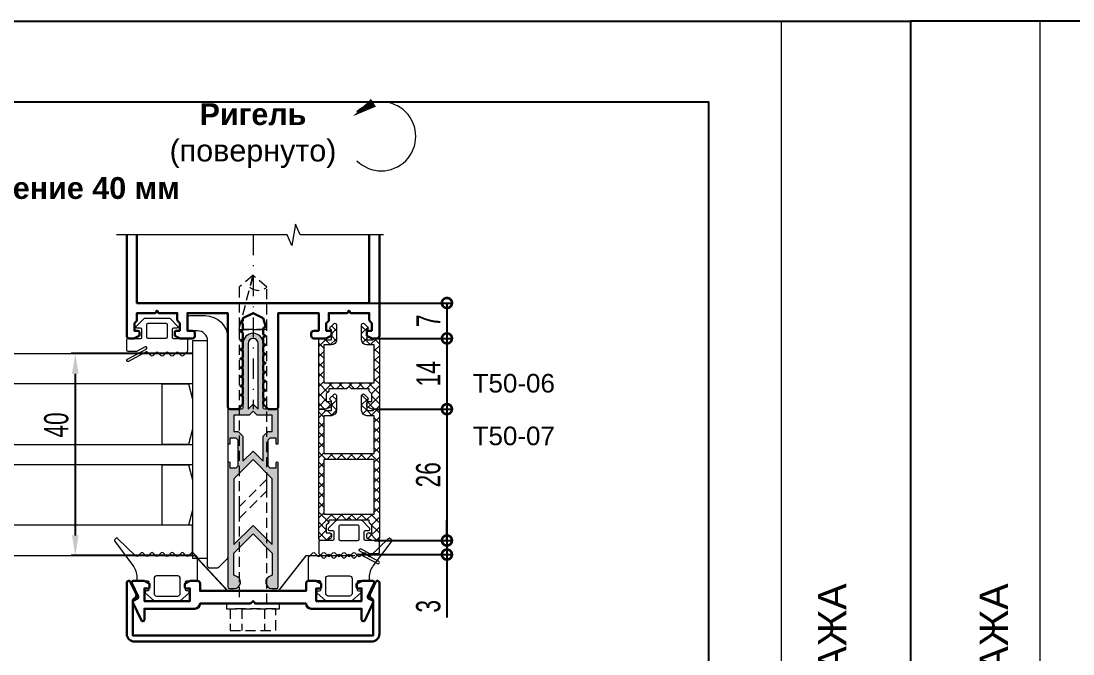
# Model space of a CAD drawing. Extents: x -37 to 8820, y -336 to 478.
# Drawn here: x 5979.9 to 6110.1, y 218.7 to 297 of the extents above; entities that cross this region are included whole.
import ezdxf
from ezdxf.enums import TextEntityAlignment as Align

# ---------------------------------------------------------------- set-up
doc = ezdxf.new("R2010")
doc.units = 0
doc.header["$LTSCALE"] = 5
doc.linetypes.add('DASHDOT', pattern=[1, 0.5, -0.25, 0, -0.25])
doc.linetypes.add('HIDDEN', pattern=[0.375, 0.25, -0.125])
doc.layers.get('0').update_dxf_attribs({"linetype": 'CONTINUOUS', "lineweight": 30})
doc.layers.get('DEFPOINTS').update_dxf_attribs({"linetype": 'CONTINUOUS'})
for name, color, linetype, lineweight in [('1', 6, 'DASHDOT', 13), ('2', 3, 'HIDDEN', 13), ('Dimentions', 5, 'CONTINUOUS', 15), ('Glass', 5, 'CONTINUOUS', 20), ('Ал подклад', 7, 'CONTINUOUS', 20), ('Герлен', 7, 'CONTINUOUS', 60), ('Зигзаг', 1, 'CONTINUOUS', 15), ('Подкладки', 1, 'CONTINUOUS', 20), ('Текстовый', 7, 'CONTINUOUS', 9), ('Уплотнители', 1, 'CONTINUOUS', 20), ('Штриховка', 1, 'CONTINUOUS', 5)]:
    doc.layers.add(name, color=color, linetype=linetype, lineweight=lineweight)
doc.layers.add('Скрытые', color=14, linetype='CONTINUOUS', plot=False)
doc.styles.add('3', font='RUSS.SHX', dxfattribs={"width": 0.7, "height": 3})
doc.styles.add('Каталожный', font='arial.ttf', dxfattribs={"height": 2.5})
doc.styles.add('Фирм', font='arial.ttf', dxfattribs={"height": 3.5})
doc.dimstyles.new('MX1_6', dxfattribs={"dimtxt": 3, "dimasz": 2.5, "dimexe": 0.5, "dimexo": 0, "dimgap": 0.8, "dimtad": 1, "dimlfac": 1.6, "dimdsep": 46, "dimtxsty": '3', "dimcen": 0, "dimclrd": 256, "dimclre": 256, "dimclrt": 256, "dimaunit": 1, "dimadec": 0, "dimazin": 0, "dimtfac": 1, "dimtmove": 0, "dimatfit": 1, "dimfxl": 1, "dimtvp": 1, "dimtolj": 1, "dimtzin": 0, "dimarcsym": 0})

# ---------------------------------------------------------------- blocks, each defined once
blk = doc.blocks.new('*D136')
at = {"layer": 'DEFPOINTS', "color": 0, "linetype": 'Continuous', "transparency": 16777216}
for p in [(6001.15, 255.87), (5986.66, 230.87), (6001.15, 230.87)]:
    blk.add_point(p, dxfattribs=at)
at = {"layer": 'Dimentions', "linetype": 'Continuous', "lineweight": -2, "transparency": 16777216}
for p, q in [((6001.15, 255.87), (5986.16, 255.87)), ((5986.66, 253.37), (5986.66, 233.37)), ((6001.15, 230.87), (5986.16, 230.87))]:
    blk.add_line(p, q, dxfattribs=at)
at = {"layer": 'Dimentions', "linetype": 'Continuous', "transparency": 16777216}
for points in [[(5986.25, 253.37), (5987.08, 253.37), (5986.66, 255.87)], [(5986.25, 233.37), (5987.08, 233.37), (5986.66, 230.87)]]:
    blk.add_solid(points, dxfattribs=at)
at = {"layer": 'Dimentions', "linetype": 'Continuous', "transparency": 16777216, "insert": (5984.32, 247.03), "char_height": 3, "attachment_point": 5, "rotation": 90, "style": '3'}
blk.add_mtext('\\A1;40', dxfattribs=at)
blk = doc.blocks.new('_DotSmall')
at = {"color": 0, "linetype": 'ByBlock', "const_width": 0.5}
blk.add_lwpolyline([(-0.0625, 0, 1), (0.0625, 0, 1)], format="xyb", close=True, dxfattribs=at)
blk = doc.blocks.new('*D150')
at = {"layer": 'DEFPOINTS', "color": 0, "linetype": 'Continuous', "transparency": 16777216}
for p in [(6023.97, 232.74), (6021.47, 231), (6032.64, 231)]:
    blk.add_point(p, dxfattribs=at)
at = {"layer": 'Dimentions', "linetype": 'Continuous', "lineweight": -2, "transparency": 16777216}
for p, q in [((6032.64, 232.74), (6032.64, 235.24)), ((6023.97, 232.74), (6033.14, 232.74)), ((6032.64, 232.74), (6032.64, 231)), ((6021.47, 231), (6033.14, 231)), ((6032.64, 231), (6032.64, 223.2))]:
    blk.add_line(p, q, dxfattribs=at)
at = {"layer": 'Dimentions', "linetype": 'Continuous', "lineweight": -2, "transparency": 16777216, "xscale": 2.5, "yscale": 2.5, "zscale": 2.5}
for p, rotation in [((6032.64, 232.74), 270), ((6032.64, 231), 90)]:
    blk.add_blockref('_DotSmall', p, dxfattribs=dict(at, rotation=rotation))
at = {"layer": 'Dimentions', "linetype": 'Continuous', "transparency": 16777216, "insert": (6030.34, 224.6), "char_height": 3, "attachment_point": 5, "rotation": 90, "style": '3'}
blk.add_mtext('\\A1;3', dxfattribs=at)
blk = doc.blocks.new('*D151')
at = {"layer": 'DEFPOINTS', "color": 0, "linetype": 'Continuous', "transparency": 16777216}
for p in [(6023.03, 262.12), (6023.72, 257.74), (6032.64, 257.74)]:
    blk.add_point(p, dxfattribs=at)
at = {"layer": 'Dimentions', "linetype": 'Continuous', "lineweight": -2, "transparency": 16777216}
for p, q in [((6023.03, 262.12), (6033.14, 262.12)), ((6032.64, 262.12), (6032.64, 257.74)), ((6023.72, 257.74), (6033.14, 257.74))]:
    blk.add_line(p, q, dxfattribs=at)
at = {"layer": 'Dimentions', "linetype": 'Continuous', "lineweight": -2, "transparency": 16777216, "xscale": 2.5, "yscale": 2.5, "zscale": 2.5}
for p, rotation in [((6032.64, 262.12), 90), ((6032.64, 257.74), 270)]:
    blk.add_blockref('_DotSmall', p, dxfattribs=dict(at, rotation=rotation))
at = {"layer": 'Dimentions', "linetype": 'Continuous', "transparency": 16777216, "insert": (6030.34, 259.93), "char_height": 3, "attachment_point": 5, "rotation": 90, "style": '3'}
blk.add_mtext('\\A1;7', dxfattribs=at)
blk = doc.blocks.new('*D995')
at = {"layer": 'DEFPOINTS', "color": 0, "linetype": 'Continuous', "transparency": 16777216}
for p in [(6024, 257.74), (6024, 248.99), (6032.64, 248.99)]:
    blk.add_point(p, dxfattribs=at)
at = {"layer": 'Dimentions', "linetype": 'Continuous', "lineweight": -2, "transparency": 16777216}
for p, q in [((6024, 257.74), (6033.14, 257.74)), ((6032.64, 257.74), (6032.64, 248.99)), ((6024, 248.99), (6033.14, 248.99))]:
    blk.add_line(p, q, dxfattribs=at)
at = {"layer": 'Dimentions', "linetype": 'Continuous', "lineweight": -2, "transparency": 16777216, "xscale": 2.5, "yscale": 2.5, "zscale": 2.5}
for p, rotation in [((6032.64, 257.74), 90), ((6032.64, 248.99), 270)]:
    blk.add_blockref('_DotSmall', p, dxfattribs=dict(at, rotation=rotation))
at = {"layer": 'Dimentions', "linetype": 'Continuous', "transparency": 16777216, "insert": (6030.34, 253.37), "char_height": 3, "attachment_point": 5, "rotation": 90, "style": '3'}
blk.add_mtext('\\A1;14', dxfattribs=at)
blk = doc.blocks.new('*D996')
at = {"layer": 'DEFPOINTS', "color": 0, "linetype": 'Continuous', "transparency": 16777216}
for p in [(6024.09, 248.99), (6023.68, 232.74), (6032.64, 232.74)]:
    blk.add_point(p, dxfattribs=at)
at = {"layer": 'Dimentions', "linetype": 'Continuous', "lineweight": -2, "transparency": 16777216}
for p, q in [((6024.09, 248.99), (6033.14, 248.99)), ((6032.64, 248.99), (6032.64, 232.74)), ((6023.68, 232.74), (6033.14, 232.74))]:
    blk.add_line(p, q, dxfattribs=at)
at = {"layer": 'Dimentions', "linetype": 'Continuous', "lineweight": -2, "transparency": 16777216, "xscale": 2.5, "yscale": 2.5, "zscale": 2.5}
for p, rotation in [((6032.64, 248.99), 90), ((6032.64, 232.74), 270)]:
    blk.add_blockref('_DotSmall', p, dxfattribs=dict(at, rotation=rotation))
at = {"layer": 'Dimentions', "linetype": 'Continuous', "transparency": 16777216, "insert": (6030.34, 240.87), "char_height": 3, "attachment_point": 5, "rotation": 90, "style": '3'}
blk.add_mtext('\\A1;26', dxfattribs=at)

msp = doc.modelspace()

# ---------------------------------------------------------------- hatches: boundary and pattern name
at = {"layer": 'Штриховка', "lineweight": 5}
h = msp.add_hatch(dxfattribs=at)
h.set_pattern_fill('ANSI37', color=256, scale=7, style=0)
h.set_pattern_definition([(45, (8413.8997, 7389.5278), (-0.61871843, 0.61871843), []), (135, (8413.8997, 7389.5278), (-0.61871843, -0.61871843), [])])
edge = h.paths.add_edge_path()
edge.add_line((6020.5289, 251.8054), (6020.2713, 251.5478))
edge.add_arc((6020.1387, 251.6804), 0.1875, 270, 315, ccw=False)
edge.add_line((6020.1387, 251.4929), (6018.0289, 251.4929))
edge.add_line((6018.0289, 251.4929), (6018.0289, 251.2581))
edge.add_arc((6017.8414, 251.2581), 0.1875, -45, 0, ccw=False)
edge.add_line((6017.974, 251.1255), (6017.7164, 250.8679))
edge.add_line((6017.7164, 250.8679), (6017.7164, 249.9304))
edge.add_line((6017.7164, 249.9304), (6018.1539, 249.9304))
edge.add_arc((6018.1539, 249.7429), 0.1875, 0, 90, ccw=False)
edge.add_line((6018.3414, 249.7429), (6018.3414, 249.4213))
edge.add_arc((6018.1539, 249.4213), 0.1875, 296.565051, 360, ccw=False)
edge.add_line((6018.2377, 249.2536), (6017.756, 249.0127))
edge.add_arc((6017.6721, 249.1804), 0.1875, 270, 296.565051, ccw=False)
edge.add_line((6017.6721, 248.9929), (6016.7789, 248.9929))
edge.add_line((6016.7789, 248.9929), (6016.7789, 257.7429))
edge.add_line((6016.7789, 257.7429), (6017.3414, 257.7429))
edge.add_arc((6017.3414, 257.5554), 0.1875, 0, 90, ccw=False)
edge.add_line((6017.5289, 257.5554), (6018.3414, 257.5554))
edge.add_line((6018.3414, 257.5554), (6018.3414, 258.7429))
edge.add_line((6018.3414, 258.7429), (6018.2088, 258.8755))
edge.add_arc((6018.3414, 259.0081), 0.1875, 135, 225, ccw=False)
edge.add_line((6018.2088, 259.1407), (6018.628, 259.5599))
edge.add_arc((6018.7682, 259.4197), 0.1982, 0, 135, ccw=False)
edge.add_line((6018.9664, 259.4197), (6018.9664, 257.5554))
edge.add_arc((6018.3414, 257.5554), 0.625, -90, 0, ccw=False)
edge.add_line((6018.3414, 256.9304), (6017.4039, 256.9304))
edge.add_line((6017.4039, 256.9304), (6017.4039, 252.2429))
edge.add_line((6017.4039, 252.2429), (6023.6539, 252.2429))
edge.add_line((6023.6539, 252.2429), (6023.6539, 256.9304))
edge.add_line((6023.6539, 256.9304), (6022.7164, 256.9304))
edge.add_arc((6022.7164, 257.5554), 0.625, 180, 270, ccw=False)
edge.add_line((6022.0914, 257.5554), (6022.0914, 259.4197))
edge.add_arc((6022.2896, 259.4197), 0.1982, 45, 180, ccw=False)
edge.add_line((6022.4298, 259.5599), (6022.849, 259.1407))
edge.add_arc((6022.7164, 259.0081), 0.1875, -45, 45, ccw=False)
edge.add_line((6022.849, 258.8755), (6022.7164, 258.7429))
edge.add_line((6022.7164, 258.7429), (6022.7164, 257.5554))
edge.add_line((6022.7164, 257.5554), (6023.5289, 257.5554))
edge.add_arc((6023.7164, 257.5554), 0.1875, 90, 180, ccw=False)
edge.add_line((6023.7164, 257.7429), (6024.2789, 257.7429))
edge.add_line((6024.2789, 257.7429), (6024.2789, 248.9929))
edge.add_line((6024.2789, 248.9929), (6023.3857, 248.9929))
edge.add_arc((6023.3857, 249.1804), 0.1875, 243.434949, 270, ccw=False)
edge.add_line((6023.3018, 249.0127), (6022.82, 249.2536))
edge.add_arc((6022.9039, 249.4213), 0.1875, 180, 243.434949, ccw=False)
edge.add_line((6022.7164, 249.4213), (6022.7164, 249.7429))
edge.add_arc((6022.9039, 249.7429), 0.1875, 90, 180, ccw=False)
edge.add_line((6022.9039, 249.9304), (6023.3414, 249.9304))
edge.add_line((6023.3414, 249.9304), (6023.3414, 250.8679))
edge.add_line((6023.3414, 250.8679), (6023.0838, 251.1255))
edge.add_arc((6023.2164, 251.2581), 0.1875, 180, 225, ccw=False)
edge.add_line((6023.0289, 251.2581), (6023.0289, 251.4929))
edge.add_line((6023.0289, 251.4929), (6020.9191, 251.4929))
edge.add_arc((6020.9191, 251.6804), 0.1875, 225, 270, ccw=False)
edge.add_line((6020.7865, 251.5478), (6020.5289, 251.8054))
at = {"layer": 'Штриховка'}
h = msp.add_hatch(color=256, dxfattribs=at)
h.paths.add_polyline_path([(6006.2789, 232.2411), (6008.6539, 234.6161), (6011.0289, 232.2411), (6011.0289, 240.3661), (6008.6539, 242.7411), (6006.2789, 240.3661)], flags=16)
edge = h.paths.add_edge_path()
edge.add_arc((6005.6539, 244.8054), 0.125, 180, 270)
edge.add_line((6005.6539, 244.6804), (6005.7164, 244.6804))
edge.add_arc((6005.7164, 244.8054), 0.125, 270, 360)
edge.add_line((6005.8414, 244.8054), (6005.8414, 245.4304))
edge.add_line((6005.8414, 245.4304), (6006.5326, 245.4304))
edge.add_line((6006.5326, 245.4304), (6006.7789, 245.1841))
edge.add_line((6006.7789, 245.1841), (6006.7789, 241.9267))
edge.add_line((6006.7789, 241.9267), (6006.5326, 241.6804))
edge.add_line((6006.5326, 241.6804), (6005.8414, 241.6804))
edge.add_line((6005.8414, 241.6804), (6005.8414, 242.3054))
edge.add_arc((6005.7164, 242.3054), 0.125, 0, 90)
edge.add_line((6005.7164, 242.4304), (6005.6539, 242.4304))
edge.add_arc((6005.6539, 242.3054), 0.125, 90, 180)
edge.add_line((6005.5289, 242.3054), (6005.5289, 226.9929))
edge.add_arc((6005.7164, 226.9929), 0.1875, 180, 270)
edge.add_line((6005.7164, 226.8054), (6006.3101, 226.8054))
edge.add_arc((6006.3101, 227.5867), 0.7812, 270, 440.718201)
edge.add_arc((6006.4664, 228.5427), 0.1875, 180, 260.718201, ccw=False)
edge.add_line((6006.2789, 228.5427), (6006.2789, 231.1804))
edge.add_line((6006.2789, 231.1804), (6008.6539, 233.5554))
edge.add_line((6008.6539, 233.5554), (6011.0289, 231.1804))
edge.add_line((6011.0289, 231.1804), (6011.0289, 228.5427))
edge.add_arc((6010.8414, 228.5427), 0.1875, -80.718201, 0, ccw=False)
edge.add_arc((6010.9976, 227.5867), 0.7812, 99.281799, 270)
edge.add_line((6010.9976, 226.8054), (6011.5914, 226.8054))
edge.add_arc((6011.5914, 226.9929), 0.1875, 270, 360)
edge.add_line((6011.7789, 226.9929), (6011.7789, 242.3054))
edge.add_arc((6011.6539, 242.3054), 0.125, 0, 90)
edge.add_line((6011.6539, 242.4304), (6011.5914, 242.4304))
edge.add_arc((6011.5914, 242.3054), 0.125, 90, 180)
edge.add_line((6011.4664, 242.3054), (6011.4664, 241.6804))
edge.add_line((6011.4664, 241.6804), (6010.7752, 241.6804))
edge.add_line((6010.7752, 241.6804), (6010.5289, 241.9267))
edge.add_line((6010.5289, 241.9267), (6010.5289, 245.1841))
edge.add_line((6010.5289, 245.1841), (6010.7752, 245.4304))
edge.add_line((6010.7752, 245.4304), (6011.4664, 245.4304))
edge.add_line((6011.4664, 245.4304), (6011.4664, 244.8054))
edge.add_arc((6011.5914, 244.8054), 0.125, 180, 270)
edge.add_line((6011.5914, 244.6804), (6011.6539, 244.6804))
edge.add_arc((6011.6539, 244.8054), 0.125, 270, 360)
edge.add_line((6011.7789, 244.8054), (6011.7789, 248.8054))
edge.add_arc((6011.5914, 248.8054), 0.1875, 0, 90)
edge.add_line((6011.5914, 248.9929), (6010.0914, 248.9929))
edge.add_arc((6010.0914, 249.1804), 0.1875, 180, 270, ccw=False)
edge.add_line((6009.9039, 249.1804), (6009.9039, 253.2429))
edge.add_arc((6009.9039, 253.3679), 0.125, 270, 450)
edge.add_line((6009.9039, 253.4929), (6009.9039, 257.1179))
edge.add_arc((6008.6539, 257.1179), 1.25, 0, 180)
edge.add_line((6007.4039, 257.1179), (6007.4039, 253.4929))
edge.add_arc((6007.4039, 253.3679), 0.125, 90, 270)
edge.add_line((6007.4039, 253.2429), (6007.4039, 249.1804))
edge.add_arc((6007.2164, 249.1804), 0.1875, -90, 0, ccw=False)
edge.add_line((6007.2164, 248.9929), (6005.7164, 248.9929))
edge.add_arc((6005.7164, 248.8054), 0.1875, 90, 180)
edge.add_line((6005.5289, 248.8054), (6005.5289, 244.8054))
edge = h.paths.add_edge_path(flags=16)
edge.add_line((6006.2789, 248.2429), (6006.2789, 246.2429))
edge.add_line((6006.2789, 246.2429), (6006.7031, 246.2429))
edge.add_arc((6006.7031, 246.0554), 0.1875, 45, 90, ccw=False)
edge.add_line((6006.8356, 246.188), (6007.349, 245.6747))
edge.add_arc((6007.2164, 245.5421), 0.1875, 0, 45, ccw=False)
edge.add_line((6007.4039, 245.5421), (6007.4039, 242.5517))
edge.add_line((6007.4039, 242.5517), (6008.6539, 243.8017))
edge.add_line((6008.6539, 243.8017), (6009.9039, 242.5517))
edge.add_line((6009.9039, 242.5517), (6009.9039, 245.5421))
edge.add_arc((6010.0914, 245.5421), 0.1875, 135, 180, ccw=False)
edge.add_line((6009.9588, 245.6747), (6010.4721, 246.188))
edge.add_arc((6010.6047, 246.0554), 0.1875, 90, 135, ccw=False)
edge.add_line((6010.6047, 246.2429), (6011.0289, 246.2429))
edge.add_line((6011.0289, 246.2429), (6011.0289, 248.2429))
edge.add_line((6011.0289, 248.2429), (6009.145, 248.2429))
edge.add_line((6009.145, 248.2429), (6008.6539, 248.734))
edge.add_line((6008.6539, 248.734), (6008.1628, 248.2429))
edge.add_line((6008.1628, 248.2429), (6006.2789, 248.2429))
edge = h.paths.add_edge_path(flags=16)
edge.add_line((6008.6539, 249.6179), (6009.2789, 248.9929))
edge.add_line((6009.2789, 248.9929), (6009.2789, 257.1179))
edge.add_arc((6008.6539, 257.1179), 0.625, 0, 180)
edge.add_line((6008.0289, 257.1179), (6008.0289, 248.9929))
edge.add_line((6008.0289, 248.9929), (6008.6539, 249.6179))
at = {"layer": 'Штриховка', "lineweight": 5}
h = msp.add_hatch(dxfattribs=at)
h.set_pattern_fill('ANSI37', color=256, scale=7, style=0)
h.set_pattern_definition([(45, (8391.1472, 7372.8099), (-0.61871843, 0.61871843), []), (135, (8391.1472, 7372.8099), (-0.61871843, -0.61871843), [])])
h.paths.add_polyline_path([(6023.6539, 242.7429), (6017.4039, 242.7429), (6017.4039, 235.9929), (6023.6539, 235.9929)], flags=16)
edge = h.paths.add_edge_path()
edge.add_line((6023.6539, 243.4929), (6023.6539, 248.1804))
edge.add_line((6023.6539, 248.1804), (6022.7164, 248.1804))
edge.add_arc((6022.7164, 248.8054), 0.625, 180, 270, ccw=False)
edge.add_line((6022.0914, 248.8054), (6022.0914, 250.6697))
edge.add_arc((6022.2896, 250.6697), 0.1982, 45, 180, ccw=False)
edge.add_line((6022.4298, 250.8099), (6022.849, 250.3907))
edge.add_arc((6022.7164, 250.2581), 0.1875, -45, 45, ccw=False)
edge.add_line((6022.849, 250.1255), (6022.7164, 249.9929))
edge.add_line((6022.7164, 249.9929), (6022.7164, 248.8054))
edge.add_line((6022.7164, 248.8054), (6023.5289, 248.8054))
edge.add_arc((6023.7164, 248.8054), 0.1875, 90, 180, ccw=False)
edge.add_line((6023.7164, 248.9929), (6024.0914, 248.9929))
edge.add_arc((6024.0914, 248.8054), 0.1875, 0, 90, ccw=False)
edge.add_line((6024.2789, 248.8054), (6024.2789, 233.0554))
edge.add_arc((6023.9664, 233.0554), 0.3125, -90, 0, ccw=False)
edge.add_line((6023.9664, 232.7429), (6023.3857, 232.7429))
edge.add_arc((6023.3857, 232.9304), 0.1875, 243.434949, 270, ccw=False)
edge.add_line((6023.3018, 232.7627), (6022.82, 233.0036))
edge.add_arc((6022.9039, 233.1713), 0.1875, 180, 243.434949, ccw=False)
edge.add_line((6022.7164, 233.1713), (6022.7164, 233.4929))
edge.add_arc((6022.9039, 233.4929), 0.1875, 90, 180, ccw=False)
edge.add_line((6022.9039, 233.6804), (6023.3414, 233.6804))
edge.add_line((6023.3414, 233.6804), (6023.3414, 234.6179))
edge.add_line((6023.3414, 234.6179), (6023.0838, 234.8755))
edge.add_arc((6023.2164, 235.0081), 0.1875, 180, 225, ccw=False)
edge.add_line((6023.0289, 235.0081), (6023.0289, 235.2429))
edge.add_line((6023.0289, 235.2429), (6020.9191, 235.2429))
edge.add_arc((6020.9191, 235.4304), 0.1875, 225, 270, ccw=False)
edge.add_line((6020.7865, 235.2978), (6020.5289, 235.5554))
edge.add_line((6020.5289, 235.5554), (6020.2713, 235.2978))
edge.add_arc((6020.1387, 235.4304), 0.1875, 270, 315, ccw=False)
edge.add_line((6020.1387, 235.2429), (6018.0289, 235.2429))
edge.add_line((6018.0289, 235.2429), (6018.0289, 235.0081))
edge.add_arc((6017.8414, 235.0081), 0.1875, -45, 0, ccw=False)
edge.add_line((6017.974, 234.8755), (6017.7164, 234.6179))
edge.add_line((6017.7164, 234.6179), (6017.7164, 233.6804))
edge.add_line((6017.7164, 233.6804), (6018.1539, 233.6804))
edge.add_arc((6018.1539, 233.4929), 0.1875, 0, 90, ccw=False)
edge.add_line((6018.3414, 233.4929), (6018.3414, 233.1713))
edge.add_arc((6018.1539, 233.1713), 0.1875, -63.434949, 0, ccw=False)
edge.add_line((6018.2377, 233.0036), (6017.756, 232.7627))
edge.add_arc((6017.6721, 232.9304), 0.1875, 270, 296.565051, ccw=False)
edge.add_line((6017.6721, 232.7429), (6017.0914, 232.7429))
edge.add_arc((6017.0914, 233.0554), 0.3125, 180, 270, ccw=False)
edge.add_line((6016.7789, 233.0554), (6016.7789, 248.8054))
edge.add_arc((6016.9664, 248.8054), 0.1875, 90, 180, ccw=False)
edge.add_line((6016.9664, 248.9929), (6017.3414, 248.9929))
edge.add_arc((6017.3414, 248.8054), 0.1875, 0, 90, ccw=False)
edge.add_line((6017.5289, 248.8054), (6018.3414, 248.8054))
edge.add_line((6018.3414, 248.8054), (6018.3414, 249.9929))
edge.add_line((6018.3414, 249.9929), (6018.2088, 250.1255))
edge.add_arc((6018.3414, 250.2581), 0.1875, 135, 225, ccw=False)
edge.add_line((6018.2088, 250.3907), (6018.628, 250.8099))
edge.add_arc((6018.7682, 250.6697), 0.1982, 0, 135, ccw=False)
edge.add_line((6018.9664, 250.6697), (6018.9664, 248.8054))
edge.add_arc((6018.3414, 248.8054), 0.625, -90, 0, ccw=False)
edge.add_line((6018.3414, 248.1804), (6017.4039, 248.1804))
edge.add_line((6017.4039, 248.1804), (6017.4039, 243.4929))
edge.add_line((6017.4039, 243.4929), (6023.6539, 243.4929))

# ---------------------------------------------------------------- linework, layer by layer
msp.add_lwpolyline([(6024.2789, 270.545), (6024.2789, 258.0554, -0.41421356), (6023.9664, 257.7429), (6023.3857, 257.7429, -0.11643382), (6023.3018, 257.7627), (6022.82, 258.0036, -0.28407904), (6022.7164, 258.1713), (6022.7164, 258.4929, -0.41421356), (6022.9039, 258.6804), (6023.3414, 258.6804), (6023.3414, 259.6179), (6023.0838, 259.8755, -0.19891237), (6023.0289, 260.0081), (6023.0289, 260.8679), (6020.801, 260.8679, -0.28407904), (6020.6333, 260.9716), (6020.5289, 261.1804), (6020.4245, 260.9716, -0.28407904), (6020.2568, 260.8679), (6018.0289, 260.8679), (6018.0289, 260.0081, -0.19891237), (6017.974, 259.8755), (6017.7164, 259.6179), (6017.7164, 258.6804), (6018.1539, 258.6804, -0.41421356), (6018.3414, 258.4929), (6018.3414, 258.1713, -0.28407904), (6018.2377, 258.0036), (6017.756, 257.7627, -0.11643382), (6017.6721, 257.7429), (6016.1539, 257.7429, -0.41421356), (6015.8414, 258.0554), (6015.8414, 258.3679, -0.41421356), (6016.1539, 258.6804), (6016.7789, 258.6804), (6016.7789, 260.8679), (6011.7789, 260.8679), (6011.7789, 249.3054, -0.41421356), (6011.4664, 248.9929), (6010.6066, 248.9929, -0.19891237), (6010.474, 249.0478), (6009.9588, 249.563, -0.19891237), (6009.9039, 249.6956), (6009.9039, 249.9083, -0.28407904), (6010.0075, 250.076), (6010.2164, 250.1804), (6010.0075, 250.2849, -0.28407904), (6009.9039, 250.4526), (6009.9039, 251.0333, -0.28407904), (6010.0075, 251.201), (6010.2164, 251.3054), (6010.0075, 251.4099, -0.28407904), (6009.9039, 251.5776), (6009.9039, 252.1583, -0.28407904), (6010.0075, 252.326), (6010.2164, 252.4304), (6010.0075, 252.5349, -0.28407904), (6009.9039, 252.7026), (6009.9039, 253.2833, -0.28407904), (6010.0075, 253.451), (6010.2164, 253.5554), (6010.0075, 253.6599, -0.28407904), (6009.9039, 253.8276), (6009.9039, 254.4083, -0.28407904), (6010.0075, 254.576), (6010.2164, 254.6804), (6010.0075, 254.7849, -0.28407904), (6009.9039, 254.9526), (6009.9039, 255.5333, -0.28407904), (6010.0075, 255.701), (6010.2164, 255.8054), (6010.0075, 255.9099, -0.28407904), (6009.9039, 256.0776), (6009.9039, 256.6583, -0.28407904), (6010.0075, 256.826), (6010.2164, 256.9304), (6010.0075, 257.0349, -0.28407904), (6009.9039, 257.2026), (6009.9039, 257.7833, -0.28407904), (6010.0075, 257.951), (6010.2164, 258.0554), (6010.0075, 258.1599, -0.28407904), (6009.9039, 258.3276), (6009.9039, 258.9083, -0.28407904), (6010.0075, 259.076), (6010.2164, 259.1804), (6009.9039, 260.2429), (6008.6539, 260.8679), (6007.4039, 260.2429), (6007.4039, 260.0151, -0.28407904), (6007.3002, 259.8474), (6007.0914, 259.7429), (6007.3002, 259.6385, -0.28407904), (6007.4039, 259.4708), (6007.4039, 258.8901, -0.28407904), (6007.3002, 258.7224), (6007.0914, 258.6179), (6007.3002, 258.5135, -0.28407904), (6007.4039, 258.3458), (6007.4039, 257.7651, -0.28407904), (6007.3002, 257.5974), (6007.0914, 257.4929), (6007.3002, 257.3885, -0.28407904), (6007.4039, 257.2208), (6007.4039, 256.6401, -0.28407904), (6007.3002, 256.4724), (6007.0914, 256.3679), (6007.3002, 256.2635, -0.28407904), (6007.4039, 256.0958), (6007.4039, 255.5151, -0.28407904), (6007.3002, 255.3474), (6007.0914, 255.2429), (6007.3002, 255.1385, -0.28407904), (6007.4039, 254.9708), (6007.4039, 254.3901, -0.28407904), (6007.3002, 254.2224), (6007.0914, 254.1179), (6007.3002, 254.0135, -0.28407904), (6007.4039, 253.8458), (6007.4039, 253.2651, -0.28407904), (6007.3002, 253.0974), (6007.0914, 252.9929), (6007.3002, 252.8885, -0.28407904), (6007.4039, 252.7208), (6007.4039, 252.1401, -0.28407904), (6007.3002, 251.9724), (6007.0914, 251.8679), (6007.3002, 251.7635, -0.28407904), (6007.4039, 251.5958), (6007.4039, 251.0151, -0.28407904), (6007.3002, 250.8474), (6007.0914, 250.7429), (6007.3002, 250.6385, -0.28407904), (6007.4039, 250.4708), (6007.4039, 249.6956, -0.19891237), (6007.349, 249.563), (6006.8338, 249.0478, -0.19891237), (6006.7012, 248.9929), (6005.8414, 248.9929, -0.41421356), (6005.5289, 249.3054), (6005.5289, 260.8679), (6000.5289, 260.8679), (6000.5289, 258.6804), (6001.1539, 258.6804, -0.41421356), (6001.4664, 258.3679), (6001.4664, 258.0554, -0.41421356), (6001.1539, 257.7429), (5999.6357, 257.7429, -0.11643382), (5999.5518, 257.7627), (5999.07, 258.0036, -0.28407904), (5998.9664, 258.1713), (5998.9664, 258.4929, -0.41421356), (5999.1539, 258.6804), (5999.5914, 258.6804), (5999.5914, 259.6179), (5999.3338, 259.8755, -0.19891237), (5999.2789, 260.0081), (5999.2789, 260.8679), (5997.051, 260.8679, -0.28407904), (5996.8833, 260.9716), (5996.7789, 261.1804), (5996.6745, 260.9716, -0.28407904), (5996.5068, 260.8679), (5994.2789, 260.8679), (5994.2789, 260.0081, -0.19891237), (5994.224, 259.8755), (5993.9664, 259.6179), (5993.9664, 258.6804), (5994.4039, 258.6804, -0.41421356), (5994.5914, 258.4929), (5994.5914, 258.1713, -0.28407904), (5994.4877, 258.0036), (5994.006, 257.7627, -0.11643382), (5993.9221, 257.7429), (5993.3414, 257.7429, -0.41421356), (5993.0289, 258.0554), (5993.0289, 270.545)], format="xyb")
msp.add_lwpolyline([(6023.0289, 270.545), (6023.0289, 262.1179), (5994.2789, 262.1179), (5994.2789, 270.545)])
for points in [[(5993.9664, 220.2429), (6023.3414, 220.2429, 0.41421356), (6024.2789, 221.1804), (6024.2789, 227.4929, 0.80258485), (6023.8023, 227.5986), (6023.1324, 226.1619, 0.40155944), (6023.327, 225.5889, -0.27973928), (6023.5289, 225.2562), (6023.5289, 220.9929), (5993.7789, 220.9929), (5993.7789, 225.2562, -0.27973928), (5993.9808, 225.5889, 0.40155944), (5994.1754, 226.1619), (5993.5055, 227.5986, 0.80258485), (5993.0289, 227.4929), (5993.0289, 221.1804, 0.41421356)], [(6015.2164, 224.9304), (6009.0441, 224.9304, -0.19891237), (6008.9115, 224.9853), (6008.6539, 225.2429), (6008.3963, 224.9853, -0.19891237), (6008.2637, 224.9304), (6002.0914, 224.9304, -0.41421356), (6001.4664, 224.3054), (5995.2164, 224.3054), (5995.2164, 222.9304, -0.41421356), (5995.0289, 222.7429), (5995.0099, 222.7429, -0.29147342), (5994.84, 222.8512), (5993.7965, 225.089, -0.41421356), (5993.8871, 225.3382), (5994.359, 225.5582, 0.41421356), (5994.4496, 225.8073), (5993.6715, 227.4762, -0.54861879), (5993.8414, 227.7429), (5995.1721, 227.7429, -0.11643382), (5995.256, 227.7231), (5995.7377, 227.4822, -0.28407904), (5995.8414, 227.3145), (5995.8414, 226.9929, -0.41421356), (5995.6539, 226.8054), (5995.2164, 226.8054), (5995.2164, 225.2429), (6000.8414, 225.2429), (6000.8414, 226.8054), (6000.4039, 226.8054, -0.41421356), (6000.2164, 226.9929), (6000.2164, 227.3145, -0.28407904), (6000.32, 227.4822), (6000.8018, 227.7231, -0.11643382), (6000.8857, 227.7429), (6001.7789, 227.7429, -0.41421356), (6002.0914, 227.4304), (6002.0914, 226.4929), (6015.2164, 226.4929), (6015.2164, 227.4304, -0.41421356), (6015.5289, 227.7429), (6016.4221, 227.7429, -0.11643382), (6016.506, 227.7231), (6016.9877, 227.4822, -0.28407904), (6017.0914, 227.3145), (6017.0914, 226.9929, -0.41421356), (6016.9039, 226.8054), (6016.4664, 226.8054), (6016.4664, 225.2429), (6022.0914, 225.2429), (6022.0914, 226.8054), (6021.6539, 226.8054, -0.41421356), (6021.4664, 226.9929), (6021.4664, 227.3145, -0.28407904), (6021.57, 227.4822), (6022.0518, 227.7231, -0.11643382), (6022.1357, 227.7429), (6023.4664, 227.7429, -0.54861879), (6023.6363, 227.4762), (6022.8581, 225.8073, 0.41421356), (6022.9488, 225.5582), (6023.4206, 225.3382, -0.41421356), (6023.5113, 225.089), (6022.4678, 222.8512, -0.29147342), (6022.2979, 222.7429), (6022.2789, 222.7429, -0.41421356), (6022.0914, 222.9304), (6022.0914, 224.3054), (6015.8414, 224.3054, -0.41421356)]]:
    msp.add_lwpolyline(points, format="xyb", close=True)
at = {"layer": '1'}
msp.add_line((6008.6539, 270.545), (6008.6539, 248.9929), dxfattribs=at)
at = {"layer": '2'}
for p, q in [((6007.2476, 224.3054), (6007.2476, 221.6179)), ((6010.0601, 224.3054), (6010.0601, 221.6179))]:
    msp.add_line(p, q, dxfattribs=at)
msp.add_lwpolyline([(6010.3687, 258.8393), (6010.3687, 264.0643), (6008.6519, 265.5571), (6006.9351, 264.0643), (6006.9351, 258.8393), (6010.3687, 258.8393)], dxfattribs=at)
msp.add_lwpolyline([(6006.9351, 258.8393), (6008.6519, 265.5571), (6008.2704, 264.0643, 0.36330791), (6010.3687, 264.0643)], format="xyb", dxfattribs=at)
for points in [[(6010.3726, 224.9304), (6010.3687, 258.8393), (6008.6539, 258.8393), (6006.9351, 258.8393), (6006.9351, 224.9304)], [(6006.9351, 235.4623), (6010.3726, 238.8998), (6010.3726, 240.332), (6006.9351, 236.8945)], [(6011.9351, 224.3054), (6011.9351, 224.9304), (6005.3726, 224.9304), (6005.3726, 224.3054)], [(6011.4664, 224.3054), (6005.8414, 224.3054), (6005.8414, 221.6179), (6011.4664, 221.6179)]]:
    msp.add_lwpolyline(points, close=True, dxfattribs=at)
at = {"layer": 'Dimentions', "linetype": 'Continuous'}
for p, q in [((6074, 297), (6074, 0)), ((6106, 297), (6106, 0))]:
    msp.add_line(p, q, dxfattribs=at)
at = {"layer": 'Dimentions'}
msp.add_lwpolyline([(6021.0181, 285.2285, 0, 1.1333, 0), (6023.5501, 286.8888, 0, 0, 0), (6023.5501, 286.8888, 0, 0, 0)], format="xyseb", dxfattribs=at)
at = {"layer": 'Dimentions', "color": 1}
msp.add_arc((6024.518, 282.7336), 4.2664, 225.237215, 134.762785, dxfattribs=at)
at = {"layer": 'Glass'}
for points in [[(6001.1539, 252.1179), (5962.0865, 252.1179), (5962.0865, 255.8679), (6001.1539, 255.8679)], [(6000.6515, 244.6179), (5997.4039, 244.6179), (5997.4039, 252.1179), (6000.6515, 252.1179), (6001.1539, 250.2429), (6001.1539, 246.4929)], [(6001.1539, 242.1179), (5962.0865, 242.1179), (5962.0865, 244.6179), (6001.1539, 244.6179)], [(6000.6515, 234.6179), (5997.4039, 234.6179), (5997.4039, 242.1179), (6000.6515, 242.1179), (6001.1539, 240.2429), (6001.1539, 236.4929)], [(6001.1539, 234.6179), (5962.0865, 234.6179), (5962.0865, 230.8679), (6001.1539, 230.8679)]]:
    msp.add_lwpolyline(points, close=True, dxfattribs=at)
at = {"layer": 'Ал подклад', "color": 0}
msp.add_lwpolyline([(6000.529, 260.2429, -0.41421356), (6000.8415, 260.5554), (6002.7165, 260.5554, -0.41421356), (6005.529, 257.7429), (6005.5289, 230.6843, -0.19891237), (6005.4374, 230.4633), (6004.3704, 229.3964, -0.19891237), (6004.1494, 229.3048), (6003.3414, 229.3048, -0.41421356), (6003.0289, 229.6173), (6003.029, 257.4304, 0.41421356), (6001.779, 258.6804), (6000.8415, 258.6804, -0.41421356), (6000.529, 258.9929)], format="xyb", close=True, dxfattribs=at)
at = {"layer": 'Герлен', "ltscale": 2, "const_width": 0.1875}
msp.add_lwpolyline([(6021.2789, 230.8679), (6015.2164, 230.8679), (6011.7789, 226.4929), (6005.5289, 226.4929), (6001.4664, 230.8679), (5995.4039, 230.8679)], dxfattribs=at)
at = {"layer": 'Зигзаг'}
msp.add_lwpolyline([(6024.791, 270.545), (6014.4807, 270.545), (6013.8999, 271.8629), (6013.4642, 269.2502), (6012.8817, 270.545), (5991.7752, 270.545)], dxfattribs=at)
at = {"layer": 'Подкладки'}
msp.add_lwpolyline([(6001.1539, 230.5554), (6003.0289, 230.5554), (6003.0289, 257.4304), (6001.1539, 257.4304)], close=True, dxfattribs=at)
at = {"layer": 'Скрытые', "linetype": 'Continuous'}
for points in [[(5880, 297), (6090, 297), (6090, 0), (5880, 0)], [(6300, 297), (6090, 297), (6090, 0), (6300, 0)], [(5900, 10), (5900, 287), (6065, 287), (6065, 10)]]:
    msp.add_lwpolyline(points, close=True, dxfattribs=at)
at = {"layer": 'Уплотнители'}
for points in [[(5995.2981, 256.7038), (5994.2531, 256.1368, -0.12491271), (5994.1786, 256.1179), (5993.1851, 256.1179, -0.41421356), (5993.0289, 256.2742), (5993.0289, 257.5867, -0.41421356), (5993.1851, 257.7429), (5994.7476, 257.7429, 0.41421356), (5994.9039, 257.8992), (5994.9039, 258.8367, 0.41421356), (5994.7476, 258.9929), (5994.3414, 258.9929, -0.66858666), (5994.231, 259.2598), (5995.1706, 260.1973, -0.19861919), (5995.281, 260.2429), (5998.2768, 260.2429, -0.19861919), (5998.3871, 260.1973), (5999.3267, 259.2598, -0.66858666), (5999.2164, 258.9929), (5998.8101, 258.9929, 0.41421356), (5998.6539, 258.8367), (5998.6539, 257.8992, 0.41421356), (5998.8101, 257.7429), (6000.3726, 257.7429, -0.41421356), (6000.5289, 257.5867), (6000.5289, 256.1826, -0.19891237), (6000.4831, 256.0722), (6000.0144, 255.6034, -0.41421356), (5999.7934, 255.6034), (5999.3894, 256.0074, 0.41421356), (5999.1684, 256.0074), (5998.7644, 255.6034, -0.41421356), (5998.5434, 255.6034), (5998.1394, 256.0074, 0.41421356), (5997.9184, 256.0074), (5997.5144, 255.6034, -0.41421356), (5997.2934, 255.6034), (5996.8894, 256.0074, 0.41421356), (5996.6684, 256.0074), (5996.2644, 255.6034, -0.41421356), (5996.0434, 255.6034), (5995.6114, 256.0355, 0.33207606), (5995.4264, 256.0623), (5993.2596, 254.8868, -1), (5993.1106, 255.1615), (5995.4471, 256.4291, 1)], [(5995.6851, 259.6179), (5997.8726, 259.6179, -0.41421356), (5998.0289, 259.4617), (5998.0289, 257.8992, -0.41421356), (5997.8726, 257.7429), (5995.6851, 257.7429, -0.41421356), (5995.5289, 257.8992), (5995.5289, 259.4617, -0.41421356)], [(6005.5289, 244.8054, 0.41421356), (6005.6539, 244.6804), (6005.7164, 244.6804, 0.41421356), (6005.8414, 244.8054), (6005.8414, 245.4304), (6006.5326, 245.4304), (6006.7789, 245.1841), (6006.7789, 241.9267), (6006.5326, 241.6804), (6005.8414, 241.6804), (6005.8414, 242.3054, 0.41421356), (6005.7164, 242.4304), (6005.6539, 242.4304, 0.41421356), (6005.5289, 242.3054), (6005.5289, 226.9929, 0.41421356), (6005.7164, 226.8054), (6006.3101, 226.8054, 0.92211283), (6006.4361, 228.3577, -0.36752318), (6006.2789, 228.5427), (6006.2789, 231.1804), (6008.6539, 233.5554), (6011.0289, 231.1804), (6011.0289, 228.5427, -0.36752318), (6010.8716, 228.3577, 0.92211283), (6010.9976, 226.8054), (6011.5914, 226.8054, 0.41421356), (6011.7789, 226.9929), (6011.7789, 242.3054, 0.41421356), (6011.6539, 242.4304), (6011.5914, 242.4304, 0.41421356), (6011.4664, 242.3054), (6011.4664, 241.6804), (6010.7752, 241.6804), (6010.5289, 241.9267), (6010.5289, 245.1841), (6010.7752, 245.4304), (6011.4664, 245.4304), (6011.4664, 244.8054, 0.41421356), (6011.5914, 244.6804), (6011.6539, 244.6804, 0.41421356), (6011.7789, 244.8054), (6011.7789, 248.8054, 0.41421356), (6011.5914, 248.9929), (6010.0914, 248.9929, -0.41421356), (6009.9039, 249.1804), (6009.9039, 253.2429, 1), (6009.9039, 253.4929), (6009.9039, 257.1179, 1), (6007.4039, 257.1179), (6007.4039, 253.4929, 1), (6007.4039, 253.2429), (6007.4039, 249.1804, -0.41421356), (6007.2164, 248.9929), (6005.7164, 248.9929, 0.41421356), (6005.5289, 248.8054)], [(6008.6539, 249.6179), (6009.2789, 248.9929), (6009.2789, 257.1179, 1), (6008.0289, 257.1179), (6008.0289, 248.9929), (6008.6539, 249.6179)], [(6023.6539, 243.4929), (6023.6539, 248.1804), (6022.7164, 248.1804, -0.41421356), (6022.0914, 248.8054), (6022.0914, 250.6697, -0.66817864), (6022.4298, 250.8099), (6022.849, 250.3907, -0.41421356), (6022.849, 250.1255), (6022.7164, 249.9929), (6022.7164, 248.8054), (6023.5289, 248.8054, -0.41421356), (6023.7164, 248.9929), (6024.0914, 248.9929, -0.41421356), (6024.2789, 248.8054), (6024.2789, 233.0554, -0.41421356), (6023.9664, 232.7429), (6023.3857, 232.7429, -0.11643382), (6023.3018, 232.7627), (6022.82, 233.0036, -0.28407904), (6022.7164, 233.1713), (6022.7164, 233.4929, -0.41421356), (6022.9039, 233.6804), (6023.3414, 233.6804), (6023.3414, 234.6179), (6023.0838, 234.8755, -0.19891237), (6023.0289, 235.0081), (6023.0289, 235.2429), (6020.9191, 235.2429, -0.19891237), (6020.7865, 235.2978), (6020.5289, 235.5554), (6020.2713, 235.2978, -0.19891237), (6020.1387, 235.2429), (6018.0289, 235.2429), (6018.0289, 235.0081, -0.19891237), (6017.974, 234.8755), (6017.7164, 234.6179), (6017.7164, 233.6804), (6018.1539, 233.6804, -0.41421356), (6018.3414, 233.4929), (6018.3414, 233.1713, -0.28407904), (6018.2377, 233.0036), (6017.756, 232.7627, -0.11643382), (6017.6721, 232.7429), (6017.0914, 232.7429, -0.41421356), (6016.7789, 233.0554), (6016.7789, 248.8054, -0.41421356), (6016.9664, 248.9929), (6017.3414, 248.9929, -0.41421356), (6017.5289, 248.8054), (6018.3414, 248.8054), (6018.3414, 249.9929), (6018.2088, 250.1255, -0.41421356), (6018.2088, 250.3907), (6018.628, 250.8099, -0.66817864), (6018.9664, 250.6697), (6018.9664, 248.8054, -0.41421356), (6018.3414, 248.1804), (6017.4039, 248.1804), (6017.4039, 243.4929)], [(6006.2789, 248.2429), (6006.2789, 246.2429), (6006.7031, 246.2429, -0.19891237), (6006.8356, 246.188), (6007.349, 245.6747, -0.19891237), (6007.4039, 245.5421), (6007.4039, 242.5517), (6008.6539, 243.8017), (6009.9039, 242.5517), (6009.9039, 245.5421, -0.19891237), (6009.9588, 245.6747), (6010.4721, 246.188, -0.19891237), (6010.6047, 246.2429), (6011.0289, 246.2429), (6011.0289, 248.2429), (6009.145, 248.2429), (6008.6539, 248.734), (6008.1628, 248.2429)], [(6022.0096, 231.7038), (6023.0547, 231.1368, 0.12491271), (6023.1292, 231.1179), (6024.1226, 231.1179, 0.41421356), (6024.2789, 231.2742), (6024.2789, 232.5867, 0.41421356), (6024.1226, 232.7429), (6022.5601, 232.7429, -0.41421356), (6022.4039, 232.8992), (6022.4039, 233.8367, -0.41421356), (6022.5601, 233.9929), (6022.9664, 233.9929, 0.66858666), (6023.0767, 234.2598), (6022.1371, 235.1973, 0.19861919), (6022.0268, 235.2429), (6019.031, 235.2429, 0.19861919), (6018.9206, 235.1973), (6017.981, 234.2598, 0.66858666), (6018.0914, 233.9929), (6018.4976, 233.9929, -0.41421356), (6018.6539, 233.8367), (6018.6539, 232.8992, -0.41421356), (6018.4976, 232.7429), (6016.9351, 232.7429, 0.41421356), (6016.7789, 232.5867), (6016.7789, 231.1826, 0.19891237), (6016.8247, 231.0722), (6017.2934, 230.6034, 0.41421356), (6017.5144, 230.6034), (6017.9184, 231.0074, -0.41421356), (6018.1394, 231.0074), (6018.5434, 230.6034, 0.41421356), (6018.7644, 230.6034), (6019.1684, 231.0074, -0.41421356), (6019.3894, 231.0074), (6019.7934, 230.6034, 0.41421356), (6020.0144, 230.6034), (6020.4184, 231.0074, -0.41421356), (6020.6394, 231.0074), (6021.0434, 230.6034, 0.41421356), (6021.2644, 230.6034), (6021.6964, 231.0355, -0.33207606), (6021.8814, 231.0623), (6024.0481, 229.8868, 1), (6024.1971, 230.1615), (6021.8606, 231.4291, -1)], [(6021.6226, 234.6179), (6019.4351, 234.6179, 0.41421356), (6019.2789, 234.4617), (6019.2789, 232.8992, 0.41421356), (6019.4351, 232.7429), (6021.6226, 232.7429, 0.41421356), (6021.7789, 232.8992), (6021.7789, 234.4617, 0.41421356)], [(6000.4351, 226.4929, -0.41421356), (6000.2789, 226.6492), (6000.2789, 227.5867, -0.41421356), (6000.4351, 227.7429), (6001.7789, 227.7429), (6001.7789, 230.6309, 0.19891237), (6001.7423, 230.7193), (6001.2644, 231.1972, 0.41421356), (6001.0434, 231.1972), (6000.6394, 230.7931, -0.41421356), (6000.4184, 230.7931), (6000.0144, 231.1972, 0.41421356), (5999.7934, 231.1972), (5999.3894, 230.7931, -0.41421356), (5999.1684, 230.7931), (5998.7644, 231.1972, 0.41421356), (5998.5434, 231.1972), (5998.1394, 230.7931, -0.41421356), (5997.9184, 230.7931), (5997.5144, 231.1972, 0.41421356), (5997.2934, 231.1972), (5996.8894, 230.7931, -0.41421356), (5996.6684, 230.7931), (5996.2644, 231.1972, 0.41421356), (5996.0434, 231.1972), (5995.6394, 230.7931, -0.41421356), (5995.4184, 230.7931), (5995.0144, 231.1972, 0.41421356), (5994.7934, 231.1972), (5994.3894, 230.7931, -0.41421356), (5994.1684, 230.7931), (5991.8894, 233.0074, 0.41421356), (5991.6684, 233.0074), (5991.5371, 232.8761, 0.29253821), (5991.501, 232.7116), (5993.7817, 229.6584, -0.16178775), (5994.2789, 228.1622), (5994.2789, 227.7429), (5995.6226, 227.7429, -0.41421356), (5995.7789, 227.5867), (5995.7789, 226.6492, -0.41421356), (5995.6226, 226.4929), (5995.4664, 226.4929, 0.66858666), (5995.356, 226.2261), (5996.4206, 225.2886, 0.19861919), (5996.531, 225.2429), (5999.5268, 225.2429, 0.19861919), (5999.6371, 225.2886), (6000.7017, 226.2261, 0.66858666), (6000.5914, 226.4929)], [(6016.8726, 226.4929, 0.41421356), (6017.0289, 226.6492), (6017.0289, 227.5867, 0.41421356), (6016.8726, 227.7429), (6015.5289, 227.7429), (6015.5289, 230.6309, -0.19891237), (6015.5655, 230.7193), (6016.0434, 231.1972, -0.41421356), (6016.2644, 231.1972), (6016.6684, 230.7931, 0.41421356), (6016.8894, 230.7931), (6017.2934, 231.1972, -0.41421356), (6017.5144, 231.1972), (6017.9184, 230.7931, 0.41421356), (6018.1394, 230.7931), (6018.5434, 231.1972, -0.41421356), (6018.7644, 231.1972), (6019.1684, 230.7931, 0.41421356), (6019.3894, 230.7931), (6019.7934, 231.1972, -0.41421356), (6020.0144, 231.1972), (6020.4184, 230.7931, 0.41421356), (6020.6394, 230.7931), (6021.0434, 231.1972, -0.41421356), (6021.2644, 231.1972), (6021.6684, 230.7931, 0.41421356), (6021.8894, 230.7931), (6022.2934, 231.1972, -0.41421356), (6022.5144, 231.1972), (6022.9184, 230.7931, 0.41421356), (6023.1394, 230.7931), (6025.4184, 233.0074, -0.41421356), (6025.6394, 233.0074), (6025.7707, 232.8761, -0.29253821), (6025.8068, 232.7116), (6023.526, 229.6584, 0.16178775), (6023.0289, 228.1622), (6023.0289, 227.7429), (6021.6851, 227.7429, 0.41421356), (6021.5289, 227.5867), (6021.5289, 226.6492, 0.41421356), (6021.6851, 226.4929), (6021.8414, 226.4929, -0.66858666), (6021.9517, 226.2261), (6020.8871, 225.2886, -0.19861919), (6020.7768, 225.2429), (6017.781, 225.2429, -0.19861919), (6017.6706, 225.2886), (6016.606, 226.2261, -0.66858666), (6016.7164, 226.4929)], [(5996.7164, 225.8679), (5999.3414, 225.8679, 0.41421356), (5999.6539, 226.1804), (5999.6539, 228.0554, 0.41421356), (5999.3414, 228.3679), (5996.7164, 228.3679, 0.41421356), (5996.4039, 228.0554), (5996.4039, 226.1804, 0.41421356)], [(6020.5914, 225.8679), (6017.9664, 225.8679, -0.41421356), (6017.6539, 226.1804), (6017.6539, 228.0554, -0.41421356), (6017.9664, 228.3679), (6020.5914, 228.3679, -0.41421356), (6020.9039, 228.0554), (6020.9039, 226.1804, -0.41421356)]]:
    msp.add_lwpolyline(points, format="xyb", close=True, dxfattribs=at)
msp.add_lwpolyline([(6020.5289, 251.8054), (6020.2713, 251.5478, -0.19891237), (6020.1387, 251.4929), (6018.0289, 251.4929), (6018.0289, 251.2581, -0.19891237), (6017.974, 251.1255), (6017.7164, 250.8679), (6017.7164, 249.9304), (6018.1539, 249.9304, -0.41421356), (6018.3414, 249.7429), (6018.3414, 249.4213, -0.28407904), (6018.2377, 249.2536), (6017.756, 249.0127, -0.11643382), (6017.6721, 248.9929), (6016.7789, 248.9929), (6016.7789, 257.7429), (6017.3414, 257.7429, -0.41421356), (6017.5289, 257.5554), (6018.3414, 257.5554), (6018.3414, 258.7429), (6018.2088, 258.8755, -0.41421356), (6018.2088, 259.1407), (6018.628, 259.5599, -0.66817864), (6018.9664, 259.4197), (6018.9664, 257.5554, -0.41421356), (6018.3414, 256.9304), (6017.4039, 256.9304), (6017.4039, 252.2429), (6023.6539, 252.2429), (6023.6539, 256.9304), (6022.7164, 256.9304, -0.41421356), (6022.0914, 257.5554), (6022.0914, 259.4197, -0.66817864), (6022.4298, 259.5599), (6022.849, 259.1407, -0.41421356), (6022.849, 258.8755), (6022.7164, 258.7429), (6022.7164, 257.5554), (6023.5289, 257.5554, -0.41421356), (6023.7164, 257.7429), (6024.2789, 257.7429), (6024.2789, 248.9929), (6023.3857, 248.9929, -0.11643382), (6023.3018, 249.0127), (6022.82, 249.2536, -0.28407904), (6022.7164, 249.4213), (6022.7164, 249.7429, -0.41421356), (6022.9039, 249.9304), (6023.3414, 249.9304), (6023.3414, 250.8679), (6023.0838, 251.1255, -0.19891237), (6023.0289, 251.2581), (6023.0289, 251.4929), (6020.9191, 251.4929, -0.19891237), (6020.7865, 251.5478), (6020.5289, 251.8054)], format="xyb", dxfattribs=at)
for points in [[(6006.2789, 232.2411), (6008.6539, 234.6161), (6011.0289, 232.2411), (6011.0289, 240.3661), (6008.6539, 242.7411), (6006.2789, 240.3661)], [(6023.6539, 242.7429), (6017.4039, 242.7429), (6017.4039, 235.9929), (6023.6539, 235.9929)]]:
    msp.add_lwpolyline(points, close=True, dxfattribs=at)

# ---------------------------------------------------------------- texts
at = {"layer": 'Текстовый', "style": 'Фирм'}
for p in [(6082.0431, 186.2205), (6102.0431, 186.2205)]:
    msp.add_text('ОСНОВНЫЕ  СЕЧЕНИЯ  ВИТРАЖА', height=3.5, rotation=90, dxfattribs=at).set_placement(p, align=Align.CENTER)
at = {"layer": 'Текстовый', "linetype": 'Continuous', "char_height": 2.7, "attachment_point": 1, "style": 'Каталожный'}
for s, insert, width in [('\\pxqc;{\\fArial|b1|i0|c204|p34;Ригель }(повернуто)', (5993.0289, 286.8348), 31.232091), ('{\\fArial|b1|i0|c204|p34;Заполнение 40 мм}', (5965.2112, 277.6948), 42.664921)]:
    msp.add_mtext(s, dxfattribs=dict(at, insert=insert, width=width))
at = {"layer": 'Текстовый', "linetype": 'Continuous', "insert": (6035.8215, 253.3472), "char_height": 2.5, "width": 30.178453, "attachment_point": 1, "line_spacing_factor": 0.85, "style": 'Каталожный'}
msp.add_mtext('\\pxi-2,l2,r-2.0333,se1.0833,ql,t4;{\\H0.92x;Т50-06\\P\\PТ50-07}', dxfattribs=at)

# ---------------------------------------------------------------- dimensions: what is measured, and where the dimension line sits
at = {"layer": 'Dimentions', "linetype": 'Continuous'}
for base, p1, p2, picture, middle in [((6032.6412, 257.7429), (6023.0289, 262.1179), (6023.7164, 257.7429), '*D151', (6030.3412, 259.9304)), ((6032.6412, 248.9929), (6023.9976, 257.7429), (6023.9976, 248.9929), '*D995', (6030.3412, 253.3679)), ((6032.6385, 232.7429), (6024.0914, 248.9929), (6023.676, 232.7429), '*D996', (6030.3385, 240.8679)), ((6032.6412, 230.9951), (6023.9664, 232.7429), (6021.4664, 230.9951), '*D150', (6030.3412, 224.5951))]:
    dim = msp.add_linear_dim(base=base, p1=p1, p2=p2, angle=90, dimstyle='MX1_6', override={"dimdec": 0, "dimblk1": 'DotSmall', "dimblk2": 'DotSmall', "dimsah": 1}, dxfattribs=at)
    dim.commit()
    dim.dimension.update_dxf_attribs({"geometry": picture, "text_midpoint": middle})
dim = msp.add_linear_dim(base=(5986.6622, 230.8679), p1=(6001.1539, 255.8679), p2=(6001.1539, 230.8679), angle=90, dimstyle='MX1_6', dxfattribs=at)
dim.commit()
dim.dimension.update_dxf_attribs({"geometry": '*D136', "text_midpoint": (5986.6622, 247.0314), "dimtype": 160})

doc.saveas('drawing.dxf')
